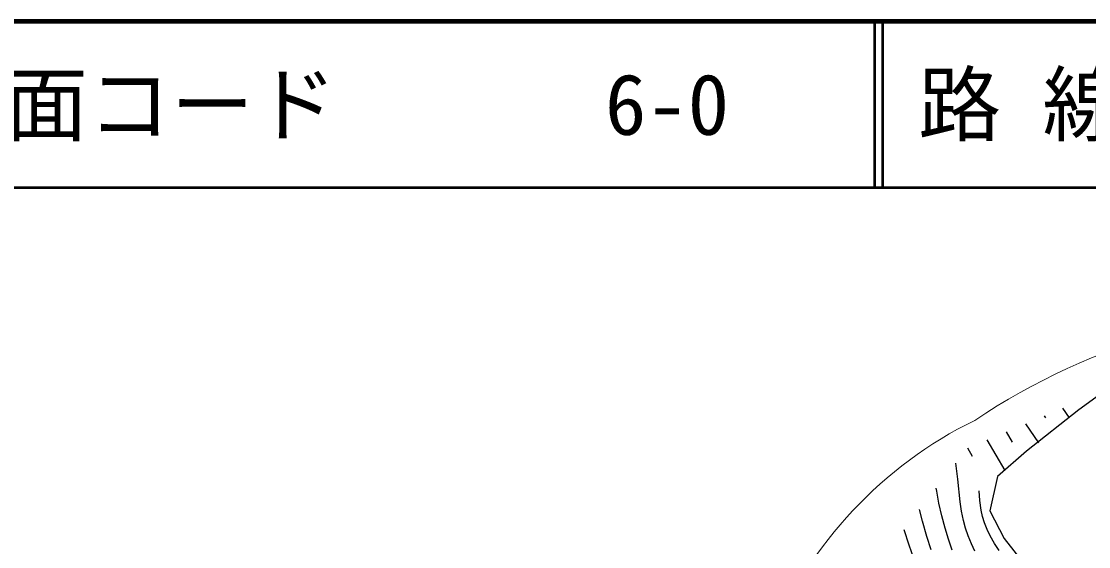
# Model space of a CAD drawing. Units: millimetres, scale not verified. Extents: x 40000 to 680000, y 20000 to 380000.
# Drawn here: x 126373 to 190657, y 348374 to 380000 of the extents above; entities that cross this region are included whole.
import ezdxf
from ezdxf.enums import TextEntityAlignment as Align

# ---------------------------------------------------------------- set-up
doc = ezdxf.new("R2010")
doc.units = ezdxf.units.MM
doc.header["$LTSCALE"] = 1000
for name, color, linetype, lineweight in [('M-BGD', 7, 'Continuous', 25), ('M-STR-HTXT', 7, 'Continuous', 13), ('M-TTL', 2, 'Continuous', 140), ('M-TTL-LINE', 7, 'Continuous', 50)]:
    doc.layers.add(name, color=color, linetype=linetype, lineweight=lineweight)
doc.layers.add('M-TTL-TXT', color=7, linetype='Continuous')
doc.styles.add('ＭＳ ゴシック', font='')
doc.styles.get('ＭＳ ゴシック').set_extended_font_data('MS Gothic')

msp = doc.modelspace()

# ---------------------------------------------------------------- linework, layer by layer
at = {"layer": 'M-BGD'}
for p, q in [((191757, 357829), (190065, 356615)), ((190065, 356615), (186916, 354126)), ((187972, 356244), (188048, 356129)), ((189091, 356712), (189477, 356132)), ((186853, 355775), (187626, 354614)), ((185689, 355288), (186052, 354669)), ((183361, 354313), (183647, 353825)), ((184525, 354801), (185606, 352957)), ((186916, 354126), (185172, 352601)), ((182773, 352445), (182651, 353403)), ((182917, 351074), (182773, 352445)), ((185172, 352601), (184712, 350539)), ((181504, 351708), (181477, 351897)), ((181637, 350989), (181504, 351708)), ((184055, 351733), (184054, 351743)), ((184107, 351143), (184055, 351728)), ((181808, 350236), (181637, 350989)), ((183002, 350506), (182917, 351074)), ((184188, 350566), (184107, 351143)), ((180650, 349904), (180470, 350606)), ((183115, 349950), (183002, 350506)), ((184273, 350188), (184188, 350566)), ((184712, 350539), (185567, 348869)), ((180917, 348982), (180650, 349904)), ((182007, 349490), (181808, 350236)), ((183243, 349479), (183115, 349950)), ((184387, 349817), (184273, 350188)), ((184546, 349412), (184387, 349817)), ((179528, 349397), (179821, 348488)), ((182212, 348824), (182007, 349490)), ((183400, 349016), (183243, 349479)), ((184733, 349017), (184546, 349412)), ((179821, 348488), (180242, 347281)), ((181170, 348177), (180917, 348982)), ((182445, 348168), (182212, 348824)), ((183592, 348547), (183400, 349016)), ((183809, 348095), (183592, 348547)), ((184984, 348568), (184733, 349017)), ((185261, 348132), (184984, 348568)), ((185567, 348869), (187176, 346834))]:
    msp.add_line(p, q, dxfattribs=at)
at = {"layer": 'M-STR-HTXT'}
for centre, radius, start, end in [((206084, 322720), 40035, 87.34497, 123.83304), ((194921, 333255), 25299, 116.09259, 157.67447)]:
    msp.add_arc(centre, radius, start, end, dxfattribs=at)
at = {"layer": 'M-TTL'}
msp.add_line((680000, 380000), (40000, 380000), dxfattribs=at)
at = {"layer": 'M-TTL-LINE'}
for p, q in [((177750, 380000), (177750, 370000)), ((178250, 380000), (178250, 370000)), ((40000, 370000), (680000, 370000))]:
    msp.add_line(p, q, dxfattribs=at)

# ---------------------------------------------------------------- texts
at = {"layer": 'M-TTL-TXT', "style": 'ＭＳ ゴシック'}
for s, p in [('路 線 名', (180380, 375000)), ('図面コード', (120380, 375000)), ('6-0', (161521, 375000))]:
    msp.add_text(s, height=3666, dxfattribs=at).set_placement(p, align=Align.MIDDLE_LEFT)

doc.saveas('drawing.dxf')
